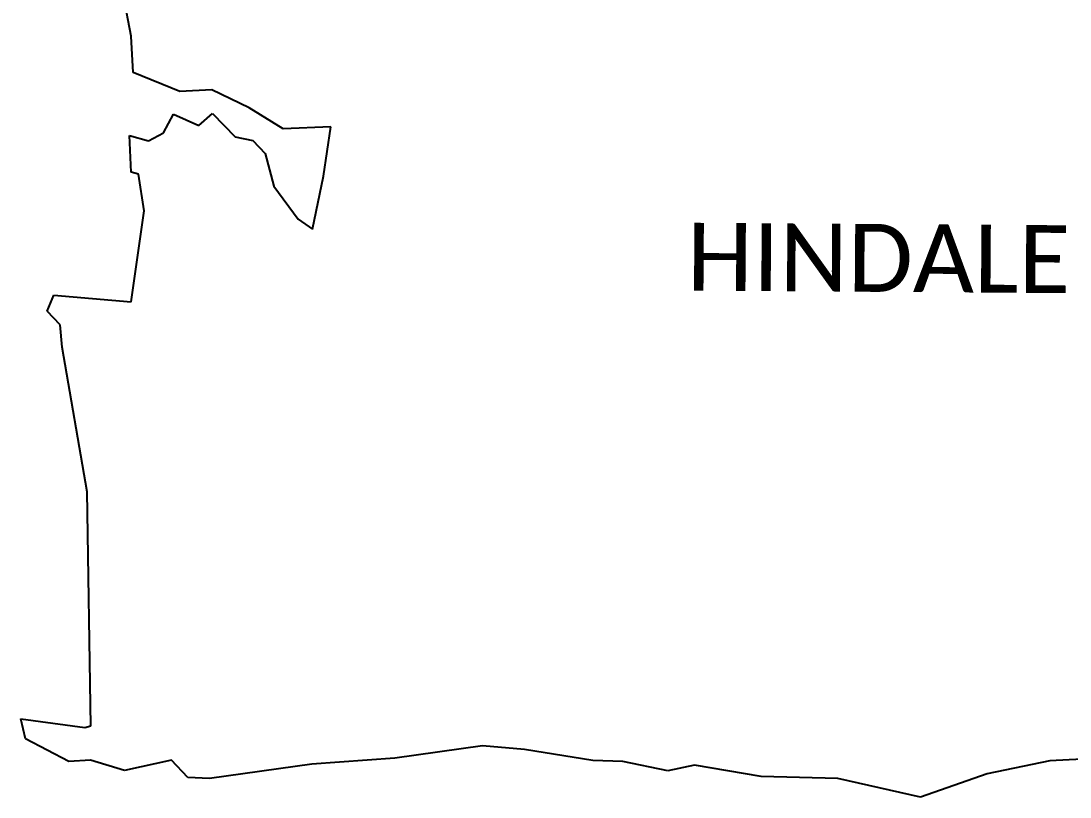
# Model space of a CAD drawing. Header units: metres. Extents: x 331007 to 335767, y 1797829 to 1802221.
# Drawn here: x 331007 to 333795, y 1797956 to 1800018 of the extents above; entities that cross this region are included whole.
import ezdxf

# ---------------------------------------------------------------- set-up
doc = ezdxf.new("R2010")
doc.units = ezdxf.units.M
doc.layers.add('VILLAGE NAME', color=250, linetype='Continuous')
doc.styles.add('MtXpl_Calibri', font='calibri.ttf')

msp = doc.modelspace()

# ---------------------------------------------------------------- linework, layer by layer
at = {"color": 3}
for p, q in [((331299.6, 1799977.9), (331275.3, 1800108.9)), ((331305, 1799881.8), (331299.6, 1799977.9)), ((331428.9, 1799831.3), (331305, 1799881.8)), ((331513.9, 1799835.9), (331428.9, 1799831.3)), ((331613.3, 1799787.3), (331513.9, 1799835.9)), ((331704.1, 1799732.1), (331613.3, 1799787.3)), ((331385.4, 1799721.3), (331411.9, 1799771.2)), ((331411.9, 1799771.2), (331480, 1799740.3)), ((331480, 1799740.3), (331516.1, 1799772.5)), ((331516.1, 1799772.5), (331576.6, 1799710.7)), ((331346.3, 1799699.8), (331385.4, 1799721.3)), ((331830.4, 1799737.3), (331704.1, 1799732.1)), ((331810.8, 1799606.3), (331830.4, 1799737.3)), ((331299.9, 1799616.9), (331295.1, 1799714.4)), ((331295.1, 1799714.4), (331346.3, 1799699.8)), ((331576.6, 1799710.7), (331623.4, 1799700.5)), ((331623.4, 1799700.5), (331656.2, 1799666.3)), ((331656.2, 1799666.3), (331678.6, 1799579.1)), ((331319.4, 1799611.6), (331299.9, 1799616.9)), ((331334, 1799514.2), (331319.4, 1799611.6)), ((331781.4, 1799465.5), (331810.8, 1799606.3)), ((331678.6, 1799579.1), (331743.3, 1799491.7)), ((331299.7, 1799272.1), (331334, 1799514.2)), ((331743.3, 1799491.7), (331781.4, 1799465.5)), ((331076.7, 1799247), (331094.5, 1799290)), ((331094.5, 1799290), (331299.7, 1799272.1)), ((331111, 1799210.8), (331076.7, 1799247)), ((331116.2, 1799151.5), (331111, 1799210.8)), ((331182.9, 1798767.3), (331116.2, 1799151.5)), ((331192.7, 1798144.9), (331182.9, 1798767.3)), ((331019.3, 1798110.2), (331007, 1798163.7)), ((331007, 1798163.7), (331176.7, 1798141.1)), ((331176.7, 1798141.1), (331192.7, 1798144.9)), ((331133.9, 1798050.4), (331019.3, 1798110.2)), ((332233.4, 1798091.9), (332000.4, 1798059.1)), ((332345.3, 1798082.5), (332233.4, 1798091.9)), ((332526.6, 1798053.2), (332345.3, 1798082.5)), ((331191.9, 1798053.9), (331133.9, 1798050.4)), ((331282.3, 1798026.8), (331191.9, 1798053.9)), ((331407.1, 1798053.9), (331282.3, 1798026.8)), ((331450.6, 1798008.2), (331407.1, 1798053.9)), ((332000.4, 1798059.1), (331780.1, 1798043.7)), ((332606.4, 1798050.7), (332526.6, 1798053.2)), ((332726.1, 1798025.2), (332606.4, 1798050.7)), ((333741.2, 1798052.4), (333574.2, 1798017.8)), ((333891.4, 1798059.5), (333741.2, 1798052.4)), ((331780.1, 1798043.7), (331508.4, 1798005.6)), ((332796.9, 1798040.7), (332726.1, 1798025.2)), ((332973.6, 1798010.5), (332796.9, 1798040.7)), ((333574.2, 1798017.8), (333397.3, 1797956)), ((331508.4, 1798005.6), (331450.6, 1798008.2)), ((333177.8, 1798005.3), (332973.6, 1798010.5)), ((333397.3, 1797956), (333177.8, 1798005.3))]:
    msp.add_line(p, q, dxfattribs=at)

# ---------------------------------------------------------------- texts
at = {"layer": 'VILLAGE NAME', "style": 'MtXpl_Calibri'}
msp.add_text('HINDALE', height=180.34, rotation=359.6139, dxfattribs=at).set_placement((332776.2, 1799301.9))

doc.saveas('drawing.dxf')
